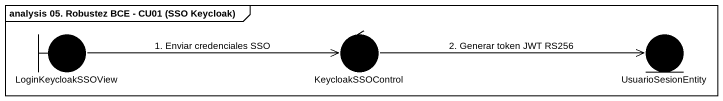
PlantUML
@startuml
mainframe analysis 05. Robustez BCE - CU01 (SSO Keycloak)
boundary LoginKeycloakSSOView #000000
control KeycloakSSOControl #000000
entity UsuarioSesionEntity #000000
LoginKeycloakSSOView -right-> KeycloakSSOControl : 1. Enviar credenciales SSO
KeycloakSSOControl -right-> UsuarioSesionEntity : 2. Generar token JWT RS256
@enduml
